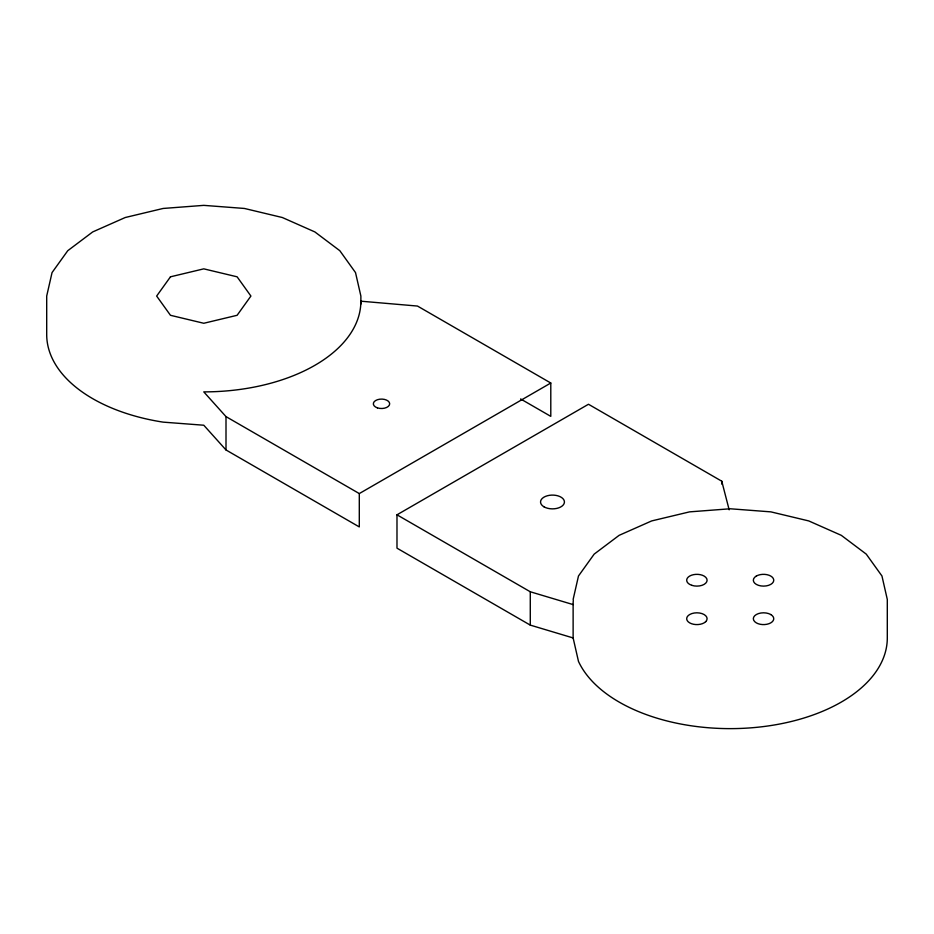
<?xml version="1.0" encoding="UTF-8"?>
<svg xmlns="http://www.w3.org/2000/svg" width="934" height="934" viewBox="0 0 934 934"><rect width="100%" height="100%" fill="white"/><g stroke="black" fill="none" stroke-linecap="round" stroke-linejoin="round"><path stroke-width="1.4" d="M573.126 599.465L578.485 575.986L594.176 554.119L619.137 535.334L651.675 520.927L689.561 511.867L730.213 508.773L770.877 511.867L808.762 520.927L841.289 535.334L866.25 554.119L881.953 575.986L887.3 599.465L887.3 637.945A157.087 90.691 0 0 1 750.714 727.855A157.087 90.691 0 0 1 578.485 661.412L573.126 637.945L573.126 604.59A157.087 90.691 0 0 1 573.289 600.434M550.791 383.022L417.498 306.06L360.874 301.192A157.087 90.691 0 0 1 203.787 391.883L226.005 416.622L359.298 493.572L550.791 383.022L550.791 416.366L520.612 398.946M573.126 637.945L530.279 625.115L396.985 548.165L396.985 514.809L588.478 404.259L721.772 481.208L729.162 509.812M396.985 514.809L530.279 591.771L573.126 604.59M360.874 304.087L360.874 296.055L355.515 272.588L339.824 250.709L314.863 231.924L282.325 217.517L244.439 208.457L203.787 205.363L163.123 208.457L125.238 217.517L92.711 231.924L67.75 250.709L52.047 272.588L46.7 296.055L46.7 334.535A157.087 90.691 0 0 0 163.123 422.133L203.787 425.227L226.005 449.966L359.298 526.928L359.298 493.572M721.772 481.208L721.772 484.104M530.279 591.771L530.279 625.115M226.005 416.622L226.005 449.966M170.467 276.814L156.655 296.055L170.467 315.295L203.787 323.269L237.108 315.295L250.907 296.055L237.108 276.814L203.787 268.852L170.467 276.814M756.318 576.056L754.695 577.282A10.216 5.896 0 0 0 756.318 584.392A10.216 5.896 0 0 0 768.647 585.326L770.76 584.392A10.216 5.896 0 0 0 770.76 576.056A10.216 5.896 0 0 0 756.318 576.056M705.73 621.647L704.108 622.873A10.216 5.896 0 0 1 689.677 622.873A10.216 5.896 0 0 1 689.677 614.537L691.79 613.591A10.216 5.896 0 0 1 704.108 614.537A10.216 5.896 0 0 1 705.73 621.647M770.76 614.537L768.647 613.591A10.216 5.896 0 0 0 756.318 614.537A10.216 5.896 0 0 0 754.695 621.647L756.318 622.873A10.216 5.896 0 0 0 770.76 622.873A10.216 5.896 0 0 0 770.76 614.537M691.79 585.326L689.677 584.392A10.216 5.896 0 0 1 689.677 576.056A10.216 5.896 0 0 1 704.108 576.056L705.73 577.282A10.216 5.896 0 0 1 704.108 584.392A10.216 5.896 0 0 1 691.79 585.326M377.418 407.878A8.172 4.717 0 0 0 389.676 403.792A8.172 4.717 0 0 0 377.418 399.717A8.172 4.717 0 0 0 377.418 407.878M544.055 506.858A11.944 6.888 0 0 0 564.019 503.776A11.944 6.888 0 0 0 549.402 495.324A11.944 6.888 0 0 0 544.055 506.858"/></g></svg>
